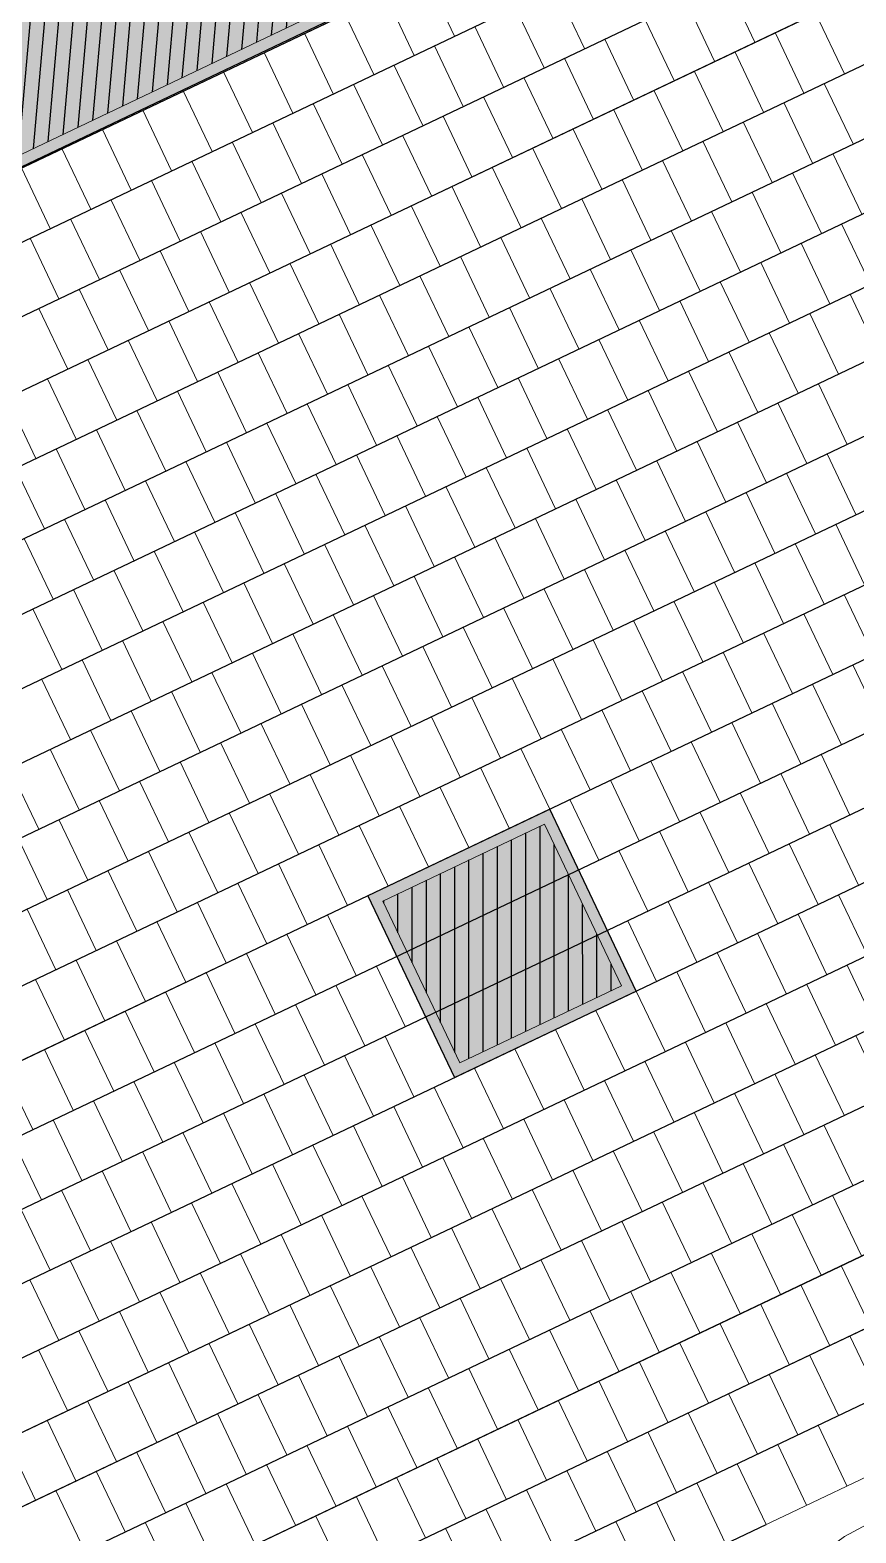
# Model space of a CAD drawing. Header units: metres. Extents: x 679599 to 680028, y 2748524 to 2748840.
# Drawn here: x 679795.01 to 679802.39, y 2748741.35 to 2748754.78 of the extents above; entities that cross this region are included whole.
import ezdxf

# ---------------------------------------------------------------- set-up
doc = ezdxf.new("R2010")
doc.units = ezdxf.units.M
doc.header["$LTSCALE"] = 5
doc.layers.add('00-AUX', color=2, linetype='Continuous', plot=False)
doc.layers.add('00-AUX Tree Pit', color=2, linetype='Continuous', plot=False)
for name, color, linetype, lineweight, plot in [('02-L-B-Barrier Curb', 210, 'Continuous', 5, False), ('02-L-B-Channel', 140, 'Continuous', 5, False), ('02-L-B-Curb', 11, 'Continuous', 5, False)]:
    doc.layers.add(name, color=color, linetype=linetype, lineweight=lineweight, plot=plot)
doc.layers.add('02-L-B-Flat Bar', color=181, linetype='Continuous', lineweight=5)
doc.layers.add('04-BK-Tree Pit', color=6, linetype='Continuous', lineweight=5)
for name, color, linetype, lineweight, true_color in [('02-L-Joints-Paviment_07_Precast Concrete Blocks 60X40', 7, 'Continuous', 5, 0x999999), ('03-TR-Pavement_07_Precast Concrete Blocks 20X10', 7, 'Continuous', 5, 0x999999), ('03-TR-Pavement_07_Precast Concrete Blocks 60X40', 7, 'Continuous', 5, 0x999999), ('03-TR-Pavement_07_Precast irregular Concrete Blocks', 7, 'Continuous', 5, 0xb3b3b3)]:
    doc.layers.add(name, color=color, linetype=linetype, lineweight=lineweight, true_color=true_color)
doc.layers.add('03-TR-Tree Pit_Green', color=46, linetype='Continuous')
doc.layers.add('03-TR-Tree Pit_White', color=7, linetype='Continuous', true_color=0xfcfcfc)

# ---------------------------------------------------------------- blocks, each defined once
blk = doc.blocks.new('Escocell Quadrat')
at = {"layer": '03-TR-Tree Pit_Green'}
h = blk.add_hatch(dxfattribs=at)
h.set_pattern_fill('ANSI31', color=256, scale=0.04, angle=19.5514)
h.set_pattern_definition([(64.551379247, (-1794786.01457, -2189831.7944), (-0.114677314033, 0.0545720958565), [])])
h.paths.add_polyline_path([(-1.159, 0.359), (-2.759, 0.359), (-2.759, -1.241), (-1.159, -1.241)])
at = {"layer": '03-TR-Tree Pit_White'}
h = blk.add_hatch(color=256, dxfattribs=at)
h.dxf.hatch_style = 1
h.paths.add_polyline_path([(-2.859, 0.459), (-1.059, 0.459), (-1.059, -1.341), (-2.859, -1.341)])
at = {"ltscale": 0.3}
blk.add_lwpolyline([(-2.759, -1.241), (-1.159, -1.241), (-1.159, 0.359), (-2.759, 0.359)], close=True, dxfattribs=at)
at = {"layer": '02-L-B-Curb', "ltscale": 0.3}
blk.add_lwpolyline([(-2.859, -1.341), (-1.059, -1.341), (-1.059, 0.459), (-2.859, 0.459)], close=True, dxfattribs=at)
blk = doc.blocks.new('Alcorque Parking 8m2')
at = {"layer": '03-TR-Tree Pit_Green', "ltscale": 0.3}
h = blk.add_hatch(dxfattribs=at)
h.set_pattern_fill('ANSI31', color=256, scale=0.04, angle=40)
h.set_pattern_definition([(85, (-679726.04474, -2748720.75428), (-0.1265167266577, 0.011068779329), [])])
h.paths.add_polyline_path([(-1.079, -0.384), (2.316, 1.231), (-0.189, 2.121)])
at = {"layer": '03-TR-Tree Pit_White'}
h = blk.add_hatch(color=256, dxfattribs=at)
h.dxf.hatch_style = 1
h.paths.add_polyline_path([(-1.254, -0.578), (2.577, 1.245), (-0.25, 2.249)])
at = {"layer": '02-L-B-Curb'}
blk.add_lwpolyline([(2.577, 1.245), (-0.25, 2.249), (-1.254, -0.578)], close=True, dxfattribs=at)
at = {"layer": '02-L-B-Curb', "color": 6}
blk.add_lwpolyline([(2.316, 1.231), (-0.189, 2.121), (-1.079, -0.384)], close=True, dxfattribs=at)
blk = doc.blocks.new('Piece Parking')
blk.add_wipeout([(-1.7, 0.2), (-1.7, -0.2), (0.7, -0.2), (0.7, 0.2)])
at = {"layer": '03-TR-Pavement_07_Precast irregular Concrete Blocks'}
h = blk.add_hatch(dxfattribs=at)
h.set_pattern_fill('ANSI31', color=256, scale=0.01, angle=135)
h.paths.add_polyline_path([(-1.7, 0.2), (0.7, 0.2), (0.7, -0.2), (-1.7, -0.2)])
blk.add_lwpolyline([(-1.7, 0.2), (0.7, 0.2), (0.7, -0.2), (-1.7, -0.2)], close=True)
at = {"layer": '02-L-Joints-Paviment_07_Precast Concrete Blocks 60X40'}
for points in [[(-1.1, 0.2), (-1.1, -0.2)], [(-0.5, 0.2), (-0.5, -0.2)], [(0.1, 0.2), (0.1, -0.2)]]:
    blk.add_lwpolyline(points, dxfattribs=at)
blk = doc.blocks.new('*U50')
at = {"rotation": 44.98941899152474}
blk.add_blockref('Piece Parking', (-0.199, -0.481), dxfattribs=at)
blk = doc.blocks.new('*U51')
at = {"layer": '02-L-B-Barrier Curb', "color": 0, "linetype": 'ByBlock', "lineweight": -2, "transparency": 16777216, "rotation": 25.44812282596097}
blk.add_blockref('*U50', (679794.038, 2748755.619), dxfattribs=at)

msp = doc.modelspace()

# ---------------------------------------------------------------- hatches: boundary and pattern name
at = {"layer": '03-TR-Pavement_07_Precast Concrete Blocks 20X10'}
h = msp.add_hatch(dxfattribs=at)
h.set_pattern_fill('ANSI31', color=256, scale=0.0315, angle=25.5)
h.set_pattern_definition([(70.5, (0, 0), (-0.094275932128, 0.033384858509), [])])
edge = h.paths.add_edge_path()
edge.add_line((679754.639, 2748741.428), (679756.438, 2748737.648))
edge.add_line((679756.438, 2748737.648), (679759.31, 2748736.613))
edge.add_line((679759.31, 2748736.613), (679763.155, 2748738.443))
edge.add_line((679763.155, 2748738.443), (679764.159, 2748741.27))
edge.add_line((679764.159, 2748741.27), (679766.986, 2748740.266))
edge.add_line((679766.986, 2748740.266), (679770.831, 2748742.096))
edge.add_line((679770.831, 2748742.096), (679771.835, 2748744.923))
edge.add_line((679771.835, 2748744.923), (679774.662, 2748743.919))
edge.add_line((679774.662, 2748743.919), (679778.507, 2748745.748))
edge.add_line((679778.507, 2748745.748), (679779.511, 2748748.576))
edge.add_line((679779.511, 2748748.576), (679782.338, 2748747.571))
edge.add_line((679782.338, 2748747.571), (679786.176, 2748749.398))
edge.add_line((679786.176, 2748749.398), (679787.186, 2748752.228))
edge.add_line((679787.186, 2748752.228), (679790.014, 2748751.224))
edge.add_line((679790.014, 2748751.224), (679793.857, 2748753.054))
edge.add_line((679793.857, 2748753.054), (679794.828, 2748755.786))
edge.add_line((679794.828, 2748755.786), (679794.862, 2748755.88))
edge.add_line((679794.862, 2748755.88), (679797.688, 2748754.876))
edge.add_line((679797.688, 2748754.876), (679801.533, 2748756.706))
edge.add_line((679801.533, 2748756.706), (679802.537, 2748759.533))
edge.add_line((679802.537, 2748759.533), (679805.364, 2748758.529))
edge.add_line((679805.364, 2748758.529), (679809.208, 2748760.358))
edge.add_line((679809.208, 2748760.358), (679810.212, 2748763.185))
edge.add_line((679810.212, 2748763.185), (679813.04, 2748762.181))
edge.add_line((679813.04, 2748762.181), (679816.883, 2748764.01))
edge.add_line((679816.883, 2748764.01), (679817.885, 2748766.836))
edge.add_line((679817.885, 2748766.836), (679820.714, 2748765.833))
edge.add_line((679820.714, 2748765.833), (679824.559, 2748767.663))
edge.add_line((679824.559, 2748767.663), (679825.563, 2748770.49))
edge.add_line((679825.563, 2748770.49), (679828.39, 2748769.486))
edge.add_line((679828.39, 2748769.486), (679832.234, 2748771.315))
edge.add_line((679832.234, 2748771.315), (679833.238, 2748774.142))
edge.add_line((679833.238, 2748774.142), (679836.062, 2748773.137))
edge.add_line((679836.062, 2748773.137), (679839.907, 2748774.967))
edge.add_line((679839.907, 2748774.967), (679840.952, 2748777.865))
edge.add_line((679840.952, 2748777.865), (679839.153, 2748781.645))
edge.add_line((679839.153, 2748781.645), (679754.643, 2748741.429))

# ---------------------------------------------------------------- linework, layer by layer
at = {"layer": '00-AUX'}
for points in [[(679670.326, 2748694.247), (679906.736, 2748806.746)], [(679670.403, 2748693.619), (679906.813, 2748806.118)], [(679670.841, 2748693.163), (679907.252, 2748805.663)], [(679670.919, 2748692.536), (679907.329, 2748805.035)], [(679671.357, 2748692.08), (679907.767, 2748804.579)], [(679671.434, 2748691.452), (679907.845, 2748803.951)], [(679671.873, 2748690.996), (679908.283, 2748803.495)], [(679671.95, 2748690.369), (679908.36, 2748802.868)], [(679675.639, 2748691.46), (679908.831, 2748802.427)], [(679680.412, 2748693.066), (679908.864, 2748801.779)], [(679684.823, 2748694.501), (679909.347, 2748801.344)], [(679689.235, 2748695.936), (679907.032, 2748799.578)], [(679694.007, 2748697.543), (679904.22, 2748797.575)], [(679698.419, 2748698.977), (679901.769, 2748795.744)], [(679703.192, 2748700.584), (679899.679, 2748794.085)], [(679707.603, 2748702.019), (679896.867, 2748792.083)], [(679712.015, 2748703.454), (679894.416, 2748790.252)], [(679716.787, 2748705.06), (679891.964, 2748788.421)], [(679721.199, 2748706.495), (679889.513, 2748786.59)], [(679725.61, 2748707.93), (679887.062, 2748784.759)], [(679730.383, 2748709.537), (679831.877, 2748757.834)], [(679734.794, 2748710.971), (679820.396, 2748751.706)], [(679739.567, 2748712.578), (679809.638, 2748745.922)], [(679743.979, 2748714.013), (679801.588, 2748741.427)]]:
    msp.add_lwpolyline(points, dxfattribs=at)
at = {"layer": '00-AUX Tree Pit'}
msp.add_lwpolyline([(679797.7, 2748754.871), (679794.873, 2748755.875), (679793.869, 2748753.048)], close=True, dxfattribs=at)
at = {"layer": '00-AUX Tree Pit', "ltscale": 0.3}
msp.add_lwpolyline([(679798.804, 2748745.418), (679800.429, 2748746.191), (679799.655, 2748747.817), (679798.03, 2748747.043)], close=True, dxfattribs=at)
at = {"layer": '02-L-B-Channel'}
msp.add_lwpolyline([(679799.868, 2748739.531), (679781.122, 2748725.68), (679781.281, 2748725.425), (679800.027, 2748739.276), (679802.456, 2748741.071), (679843.591, 2748763.126), (679843.41, 2748763.37), (679802.288, 2748741.32), (679799.868, 2748739.531)], close=True, dxfattribs=at)
at = {"layer": '02-L-B-Flat Bar'}
msp.add_lwpolyline([(679759.323, 2748736.609), (679839.921, 2748774.962)], dxfattribs=at)
at = {"layer": '02-L-Joints-Paviment_07_Precast Concrete Blocks 60X40'}
for points in [[(679798.548, 2748755.263), (679798.806, 2748754.722)], [(679801.231, 2748755.211), (679801.489, 2748754.669)], [(679798.187, 2748755.092), (679798.445, 2748754.55)], [(679799.709, 2748755.151), (679799.967, 2748754.61)], [(679799.348, 2748754.979), (679799.606, 2748754.438)], [(679800.87, 2748755.039), (679801.128, 2748754.497)], [(679802.031, 2748754.927), (679802.288, 2748754.385)], [(679797.826, 2748754.92), (679798.084, 2748754.378)], [(679798.987, 2748754.808), (679799.244, 2748754.266)], [(679800.509, 2748754.867), (679800.766, 2748754.326)], [(679797.465, 2748754.748), (679797.722, 2748754.206)], [(679800.147, 2748754.695), (679800.405, 2748754.154)], [(679801.669, 2748754.755), (679801.927, 2748754.213)], [(679797.103, 2748754.576), (679797.361, 2748754.034)], [(679798.625, 2748754.636), (679798.883, 2748754.094)], [(679799.786, 2748754.524), (679800.044, 2748753.982)], [(679801.308, 2748754.583), (679801.566, 2748754.042)], [(679796.742, 2748754.404), (679797, 2748753.862)], [(679798.264, 2748754.464), (679798.522, 2748753.922)], [(679800.947, 2748754.411), (679801.205, 2748753.87)], [(679797.903, 2748754.292), (679798.161, 2748753.75)], [(679799.425, 2748754.352), (679799.683, 2748753.81)], [(679802.108, 2748754.299), (679802.366, 2748753.758)], [(679796.381, 2748754.232), (679796.639, 2748753.69)], [(679797.542, 2748754.12), (679797.8, 2748753.578)], [(679799.064, 2748754.18), (679799.322, 2748753.638)], [(679800.586, 2748754.24), (679800.844, 2748753.698)], [(679801.747, 2748754.128), (679802.004, 2748753.586)], [(679796.02, 2748754.06), (679796.278, 2748753.518)], [(679798.703, 2748754.008), (679798.96, 2748753.466)], [(679800.225, 2748754.068), (679800.482, 2748753.526)], [(679795.659, 2748753.888), (679795.917, 2748753.347)], [(679797.181, 2748753.948), (679797.438, 2748753.406)], [(679799.863, 2748753.896), (679800.121, 2748753.354)], [(679801.385, 2748753.956), (679801.643, 2748753.414)], [(679795.298, 2748753.717), (679795.555, 2748753.175)], [(679796.819, 2748753.776), (679797.077, 2748753.235)], [(679798.341, 2748753.836), (679798.599, 2748753.294)], [(679799.502, 2748753.724), (679799.76, 2748753.182)], [(679801.024, 2748753.784), (679801.282, 2748753.242)], [(679796.458, 2748753.604), (679796.716, 2748753.063)], [(679797.98, 2748753.664), (679798.238, 2748753.122)], [(679800.663, 2748753.612), (679800.921, 2748753.07)], [(679802.185, 2748753.672), (679802.443, 2748753.13)], [(679794.936, 2748753.545), (679795.194, 2748753.003)], [(679797.619, 2748753.492), (679797.877, 2748752.951)], [(679799.141, 2748753.552), (679799.399, 2748753.01)], [(679801.824, 2748753.5), (679802.082, 2748752.958)], [(679796.097, 2748753.433), (679796.355, 2748752.891)], [(679797.258, 2748753.32), (679797.516, 2748752.779)], [(679798.78, 2748753.38), (679799.038, 2748752.838)], [(679800.302, 2748753.44), (679800.56, 2748752.898)], [(679801.463, 2748753.328), (679801.72, 2748752.786)], [(679795.736, 2748753.261), (679795.994, 2748752.719)], [(679798.419, 2748753.208), (679798.677, 2748752.667)], [(679799.941, 2748753.268), (679800.198, 2748752.726)], [(679795.375, 2748753.089), (679795.633, 2748752.547)], [(679796.897, 2748753.149), (679797.155, 2748752.607)], [(679799.579, 2748753.096), (679799.837, 2748752.554)], [(679801.101, 2748753.156), (679801.359, 2748752.614)], [(679795.014, 2748752.917), (679795.271, 2748752.375)], [(679796.536, 2748752.977), (679796.793, 2748752.435)], [(679798.057, 2748753.036), (679798.315, 2748752.495)], [(679799.218, 2748752.924), (679799.476, 2748752.383)], [(679800.74, 2748752.984), (679800.998, 2748752.442)], [(679802.262, 2748753.044), (679802.52, 2748752.502)], [(679796.174, 2748752.805), (679796.432, 2748752.263)], [(679797.696, 2748752.865), (679797.954, 2748752.323)], [(679800.379, 2748752.812), (679800.637, 2748752.271)], [(679801.901, 2748752.872), (679802.159, 2748752.33)], [(679797.335, 2748752.693), (679797.593, 2748752.151)], [(679798.857, 2748752.753), (679799.115, 2748752.211)], [(679801.54, 2748752.7), (679801.798, 2748752.158)], [(679795.813, 2748752.633), (679796.071, 2748752.091)], [(679796.974, 2748752.521), (679797.232, 2748751.979)], [(679798.496, 2748752.581), (679798.754, 2748752.039)], [(679800.018, 2748752.64), (679800.276, 2748752.099)], [(679801.179, 2748752.528), (679801.436, 2748751.987)], [(679795.452, 2748752.461), (679795.71, 2748751.919)], [(679798.135, 2748752.409), (679798.393, 2748751.867)], [(679799.657, 2748752.469), (679799.915, 2748751.927)], [(679802.339, 2748752.416), (679802.597, 2748751.874)], [(679795.091, 2748752.289), (679795.349, 2748751.747)], [(679796.613, 2748752.349), (679796.871, 2748751.807)], [(679799.296, 2748752.297), (679799.553, 2748751.755)], [(679800.817, 2748752.356), (679801.075, 2748751.815)], [(679801.978, 2748752.244), (679802.236, 2748751.703)], [(679796.252, 2748752.177), (679796.509, 2748751.635)], [(679797.774, 2748752.237), (679798.031, 2748751.695)], [(679798.934, 2748752.125), (679799.192, 2748751.583)], [(679800.456, 2748752.185), (679800.714, 2748751.643)], [(679795.89, 2748752.005), (679796.148, 2748751.463)], [(679797.412, 2748752.065), (679797.67, 2748751.523)], [(679800.095, 2748752.013), (679800.353, 2748751.471)], [(679801.617, 2748752.072), (679801.875, 2748751.531)], [(679797.051, 2748751.893), (679797.309, 2748751.351)], [(679798.573, 2748751.953), (679798.831, 2748751.411)], [(679799.734, 2748751.841), (679799.992, 2748751.299)], [(679801.256, 2748751.901), (679801.514, 2748751.359)], [(679795.529, 2748751.833), (679795.787, 2748751.292)], [(679796.69, 2748751.721), (679796.948, 2748751.179)], [(679798.212, 2748751.781), (679798.47, 2748751.239)], [(679800.895, 2748751.729), (679801.153, 2748751.187)], [(679795.168, 2748751.661), (679795.426, 2748751.12)], [(679797.851, 2748751.609), (679798.109, 2748751.067)], [(679799.373, 2748751.669), (679799.631, 2748751.127)], [(679802.056, 2748751.617), (679802.313, 2748751.075)], [(679794.807, 2748751.49), (679795.065, 2748750.948)], [(679796.329, 2748751.549), (679796.587, 2748751.008)], [(679797.49, 2748751.437), (679797.747, 2748750.895)], [(679799.012, 2748751.497), (679799.269, 2748750.955)], [(679800.534, 2748751.557), (679800.791, 2748751.015)], [(679801.694, 2748751.445), (679801.952, 2748750.903)], [(679795.968, 2748751.377), (679796.225, 2748750.836)], [(679798.65, 2748751.325), (679798.908, 2748750.783)], [(679800.172, 2748751.385), (679800.43, 2748750.843)], [(679795.606, 2748751.206), (679795.864, 2748750.664)], [(679797.128, 2748751.265), (679797.386, 2748750.724)], [(679799.811, 2748751.213), (679800.069, 2748750.671)], [(679801.333, 2748751.273), (679801.591, 2748750.731)], [(679795.245, 2748751.034), (679795.503, 2748750.492)], [(679796.767, 2748751.094), (679797.025, 2748750.552)], [(679798.289, 2748751.153), (679798.547, 2748750.612)], [(679799.45, 2748751.041), (679799.708, 2748750.499)], [(679800.972, 2748751.101), (679801.23, 2748750.559)], [(679796.406, 2748750.922), (679796.664, 2748750.38)], [(679797.928, 2748750.981), (679798.186, 2748750.44)], [(679800.611, 2748750.929), (679800.869, 2748750.387)], [(679802.133, 2748750.989), (679802.391, 2748750.447)], [(679794.884, 2748750.862), (679795.142, 2748750.32)], [(679797.567, 2748750.81), (679797.825, 2748750.268)], [(679799.089, 2748750.869), (679799.347, 2748750.328)], [(679801.772, 2748750.817), (679802.029, 2748750.275)], [(679796.045, 2748750.75), (679796.303, 2748750.208)], [(679797.206, 2748750.638), (679797.463, 2748750.096)], [(679798.728, 2748750.697), (679798.985, 2748750.156)], [(679800.25, 2748750.757), (679800.507, 2748750.215)], [(679801.41, 2748750.645), (679801.668, 2748750.103)], [(679795.684, 2748750.578), (679795.941, 2748750.036)], [(679798.366, 2748750.526), (679798.624, 2748749.984)], [(679799.888, 2748750.585), (679800.146, 2748750.044)], [(679795.322, 2748750.406), (679795.58, 2748749.864)], [(679796.844, 2748750.466), (679797.102, 2748749.924)], [(679799.527, 2748750.413), (679799.785, 2748749.872)], [(679801.049, 2748750.473), (679801.307, 2748749.932)], [(679802.21, 2748750.361), (679802.468, 2748749.819)], [(679794.961, 2748750.234), (679795.219, 2748749.692)], [(679796.483, 2748750.294), (679796.741, 2748749.752)], [(679798.005, 2748750.354), (679798.263, 2748749.812)], [(679799.166, 2748750.242), (679799.424, 2748749.7)], [(679800.688, 2748750.301), (679800.946, 2748749.76)], [(679796.122, 2748750.122), (679796.38, 2748749.58)], [(679797.644, 2748750.182), (679797.902, 2748749.64)], [(679800.327, 2748750.13), (679800.585, 2748749.588)], [(679801.849, 2748750.189), (679802.107, 2748749.648)], [(679797.283, 2748750.01), (679797.541, 2748749.468)], [(679798.805, 2748750.07), (679799.063, 2748749.528)], [(679799.966, 2748749.958), (679800.223, 2748749.416)], [(679801.488, 2748750.017), (679801.745, 2748749.476)], [(679795.761, 2748749.95), (679796.019, 2748749.408)], [(679796.922, 2748749.838), (679797.179, 2748749.296)], [(679798.444, 2748749.898), (679798.701, 2748749.356)], [(679801.126, 2748749.846), (679801.384, 2748749.304)], [(679795.4, 2748749.778), (679795.657, 2748749.237)], [(679798.082, 2748749.726), (679798.34, 2748749.184)], [(679799.604, 2748749.786), (679799.862, 2748749.244)], [(679802.287, 2748749.733), (679802.545, 2748749.192)], [(679795.038, 2748749.606), (679795.296, 2748749.065)], [(679796.56, 2748749.666), (679796.818, 2748749.124)], [(679797.721, 2748749.554), (679797.979, 2748749.012)], [(679799.243, 2748749.614), (679799.501, 2748749.072)], [(679800.765, 2748749.674), (679801.023, 2748749.132)], [(679801.926, 2748749.562), (679802.184, 2748749.02)], [(679796.199, 2748749.494), (679796.457, 2748748.953)], [(679798.882, 2748749.442), (679799.14, 2748748.9)], [(679800.404, 2748749.502), (679800.662, 2748748.96)], [(679795.838, 2748749.322), (679796.096, 2748748.781)], [(679797.36, 2748749.382), (679797.618, 2748748.84)], [(679800.043, 2748749.33), (679800.301, 2748748.788)], [(679801.565, 2748749.39), (679801.823, 2748748.848)], [(679796.999, 2748749.21), (679797.257, 2748748.669)], [(679798.521, 2748749.27), (679798.779, 2748748.728)], [(679799.682, 2748749.158), (679799.939, 2748748.616)], [(679801.204, 2748749.218), (679801.461, 2748748.676)], [(679795.477, 2748749.151), (679795.735, 2748748.609)], [(679796.638, 2748749.038), (679796.895, 2748748.497)], [(679798.16, 2748749.098), (679798.417, 2748748.556)], [(679800.842, 2748749.046), (679801.1, 2748748.504)], [(679802.364, 2748749.106), (679802.622, 2748748.564)], [(679795.116, 2748748.979), (679795.373, 2748748.437)], [(679797.798, 2748748.926), (679798.056, 2748748.385)], [(679799.32, 2748748.986), (679799.578, 2748748.444)], [(679802.003, 2748748.934), (679802.261, 2748748.392)], [(679796.276, 2748748.867), (679796.534, 2748748.325)], [(679797.437, 2748748.755), (679797.695, 2748748.213)], [(679798.959, 2748748.814), (679799.217, 2748748.273)], [(679800.481, 2748748.874), (679800.739, 2748748.332)], [(679801.642, 2748748.762), (679801.9, 2748748.22)], [(679795.915, 2748748.695), (679796.173, 2748748.153)], [(679798.598, 2748748.642), (679798.856, 2748748.101)], [(679800.12, 2748748.702), (679800.378, 2748748.16)], [(679795.554, 2748748.523), (679795.812, 2748747.981)], [(679797.076, 2748748.583), (679797.334, 2748748.041)], [(679799.759, 2748748.53), (679800.017, 2748747.989)], [(679801.281, 2748748.59), (679801.539, 2748748.048)], [(679795.193, 2748748.351), (679795.451, 2748747.809)], [(679796.715, 2748748.411), (679796.973, 2748747.869)], [(679798.237, 2748748.471), (679798.495, 2748747.929)], [(679799.398, 2748748.358), (679799.655, 2748747.817)], [(679800.92, 2748748.418), (679801.177, 2748747.876)], [(679796.354, 2748748.239), (679796.611, 2748747.697)], [(679797.876, 2748748.299), (679798.133, 2748747.757)], [(679800.558, 2748748.246), (679800.816, 2748747.705)], [(679802.08, 2748748.306), (679802.338, 2748747.764)], [(679794.832, 2748748.179), (679795.09, 2748747.637)], [(679797.514, 2748748.127), (679797.772, 2748747.585)], [(679799.036, 2748748.187), (679799.294, 2748747.645)], [(679801.719, 2748748.134), (679801.977, 2748747.592)], [(679795.992, 2748748.067), (679796.25, 2748747.525)], [(679797.153, 2748747.955), (679797.411, 2748747.413)], [(679798.675, 2748748.015), (679798.933, 2748747.473)], [(679800.197, 2748748.074), (679800.455, 2748747.533)], [(679801.358, 2748747.962), (679801.616, 2748747.421)], [(679795.631, 2748747.895), (679795.889, 2748747.353)], [(679798.314, 2748747.843), (679798.572, 2748747.301)], [(679799.836, 2748747.903), (679800.094, 2748747.361)], [(679795.27, 2748747.723), (679795.528, 2748747.181)], [(679796.792, 2748747.783), (679797.05, 2748747.241)], [(679800.997, 2748747.791), (679801.255, 2748747.249)], [(679802.158, 2748747.678), (679802.415, 2748747.137)], [(679794.909, 2748747.551), (679795.167, 2748747.01)], [(679796.431, 2748747.611), (679796.689, 2748747.069)], [(679797.953, 2748747.671), (679798.211, 2748747.129)], [(679800.636, 2748747.619), (679800.893, 2748747.077)], [(679796.07, 2748747.439), (679796.328, 2748746.898)], [(679797.592, 2748747.499), (679797.85, 2748746.957)], [(679800.274, 2748747.447), (679800.532, 2748746.905)], [(679801.796, 2748747.507), (679802.054, 2748746.965)], [(679797.231, 2748747.327), (679797.488, 2748746.785)], [(679801.435, 2748747.335), (679801.693, 2748746.793)], [(679795.709, 2748747.267), (679795.966, 2748746.726)], [(679796.869, 2748747.155), (679797.127, 2748746.614)], [(679801.074, 2748747.163), (679801.332, 2748746.621)], [(679795.347, 2748747.096), (679795.605, 2748746.554)], [(679802.235, 2748747.051), (679802.493, 2748746.509)], [(679794.986, 2748746.924), (679795.244, 2748746.382)], [(679796.508, 2748746.983), (679796.766, 2748746.442)], [(679797.669, 2748746.871), (679797.927, 2748746.33)], [(679800.713, 2748746.991), (679800.971, 2748746.449)], [(679801.874, 2748746.879), (679802.131, 2748746.337)], [(679796.147, 2748746.812), (679796.405, 2748746.27)], [(679800.352, 2748746.819), (679800.61, 2748746.277)], [(679795.786, 2748746.64), (679796.044, 2748746.098)], [(679797.308, 2748746.699), (679797.566, 2748746.158)], [(679801.512, 2748746.707), (679801.77, 2748746.165)], [(679795.425, 2748746.468), (679795.682, 2748745.926)], [(679796.947, 2748746.528), (679797.204, 2748745.986)], [(679801.151, 2748746.535), (679801.409, 2748745.993)], [(679796.585, 2748746.356), (679796.843, 2748745.814)], [(679798.107, 2748746.415), (679798.365, 2748745.874)], [(679800.79, 2748746.363), (679801.048, 2748745.821)], [(679802.312, 2748746.423), (679802.57, 2748745.881)], [(679795.063, 2748746.296), (679795.321, 2748745.754)], [(679797.746, 2748746.244), (679798.004, 2748745.702)], [(679801.951, 2748746.251), (679802.209, 2748745.709)], [(679796.224, 2748746.184), (679796.482, 2748745.642)], [(679797.385, 2748746.072), (679797.643, 2748745.53)], [(679800.429, 2748746.191), (679800.687, 2748745.65)], [(679801.59, 2748746.079), (679801.848, 2748745.537)], [(679795.863, 2748746.012), (679796.121, 2748745.47)], [(679800.068, 2748746.019), (679800.326, 2748745.478)], [(679795.502, 2748745.84), (679795.76, 2748745.298)], [(679797.024, 2748745.9), (679797.282, 2748745.358)], [(679799.707, 2748745.848), (679799.964, 2748745.306)], [(679801.229, 2748745.907), (679801.486, 2748745.366)], [(679802.389, 2748745.795), (679802.647, 2748745.253)], [(679795.141, 2748745.668), (679795.398, 2748745.126)], [(679796.663, 2748745.728), (679796.92, 2748745.186)], [(679798.185, 2748745.788), (679798.442, 2748745.246)], [(679799.345, 2748745.676), (679799.603, 2748745.134)], [(679800.867, 2748745.735), (679801.125, 2748745.194)], [(679796.301, 2748745.556), (679796.559, 2748745.014)], [(679797.823, 2748745.616), (679798.081, 2748745.074)], [(679800.506, 2748745.564), (679800.764, 2748745.022)], [(679802.028, 2748745.623), (679802.286, 2748745.082)], [(679794.779, 2748745.496), (679795.037, 2748744.955)], [(679797.462, 2748745.444), (679797.72, 2748744.902)], [(679798.984, 2748745.504), (679799.242, 2748744.962)], [(679800.145, 2748745.392), (679800.403, 2748744.85)], [(679801.667, 2748745.451), (679801.925, 2748744.91)], [(679795.94, 2748745.384), (679796.198, 2748744.842)], [(679797.101, 2748745.272), (679797.359, 2748744.73)], [(679798.623, 2748745.332), (679798.881, 2748744.79)], [(679801.306, 2748745.28), (679801.564, 2748744.738)], [(679795.579, 2748745.212), (679795.837, 2748744.671)], [(679798.262, 2748745.16), (679798.52, 2748744.618)], [(679799.784, 2748745.22), (679800.042, 2748744.678)], [(679795.218, 2748745.04), (679795.476, 2748744.499)], [(679796.74, 2748745.1), (679796.998, 2748744.558)], [(679799.423, 2748745.048), (679799.68, 2748744.506)], [(679800.945, 2748745.108), (679801.202, 2748744.566)], [(679802.105, 2748744.996), (679802.363, 2748744.454)], [(679794.857, 2748744.869), (679795.114, 2748744.327)], [(679796.379, 2748744.928), (679796.636, 2748744.387)], [(679797.901, 2748744.988), (679798.158, 2748744.446)], [(679799.061, 2748744.876), (679799.319, 2748744.334)], [(679800.583, 2748744.936), (679800.841, 2748744.394)], [(679796.017, 2748744.757), (679796.275, 2748744.215)], [(679797.539, 2748744.816), (679797.797, 2748744.275)], [(679800.222, 2748744.764), (679800.48, 2748744.222)], [(679801.744, 2748744.824), (679802.002, 2748744.282)], [(679797.178, 2748744.644), (679797.436, 2748744.103)], [(679798.7, 2748744.704), (679798.958, 2748744.162)], [(679799.861, 2748744.592), (679800.119, 2748744.05)], [(679801.383, 2748744.652), (679801.641, 2748744.11)], [(679795.656, 2748744.585), (679795.914, 2748744.043)], [(679796.817, 2748744.473), (679797.075, 2748743.931)], [(679798.339, 2748744.532), (679798.597, 2748743.991)], [(679801.022, 2748744.48), (679801.28, 2748743.938)], [(679795.295, 2748744.413), (679795.553, 2748743.871)], [(679797.978, 2748744.36), (679798.236, 2748743.819)], [(679799.5, 2748744.42), (679799.758, 2748743.878)], [(679802.183, 2748744.368), (679802.44, 2748743.826)], [(679794.934, 2748744.241), (679795.192, 2748743.699)], [(679796.456, 2748744.301), (679796.714, 2748743.759)], [(679797.617, 2748744.189), (679797.874, 2748743.647)], [(679799.139, 2748744.248), (679799.396, 2748743.707)], [(679800.661, 2748744.308), (679800.918, 2748743.766)], [(679801.821, 2748744.196), (679802.079, 2748743.654)], [(679796.095, 2748744.129), (679796.352, 2748743.587)], [(679798.777, 2748744.076), (679799.035, 2748743.535)], [(679800.299, 2748744.136), (679800.557, 2748743.594)], [(679795.733, 2748743.957), (679795.991, 2748743.415)], [(679797.255, 2748744.017), (679797.513, 2748743.475)], [(679799.938, 2748743.964), (679800.196, 2748743.423)], [(679801.46, 2748744.024), (679801.718, 2748743.482)], [(679795.372, 2748743.785), (679795.63, 2748743.243)], [(679796.894, 2748743.845), (679797.152, 2748743.303)], [(679798.416, 2748743.905), (679798.674, 2748743.363)], [(679799.577, 2748743.793), (679799.835, 2748743.251)], [(679801.099, 2748743.852), (679801.357, 2748743.311)], [(679796.533, 2748743.673), (679796.791, 2748743.131)], [(679798.055, 2748743.733), (679798.313, 2748743.191)], [(679800.738, 2748743.68), (679800.996, 2748743.139)], [(679802.26, 2748743.74), (679802.518, 2748743.198)], [(679795.011, 2748743.613), (679795.269, 2748743.071)], [(679797.694, 2748743.561), (679797.952, 2748743.019)], [(679799.216, 2748743.621), (679799.474, 2748743.079)], [(679801.899, 2748743.568), (679802.156, 2748743.027)], [(679796.172, 2748743.501), (679796.43, 2748742.959)], [(679797.333, 2748743.389), (679797.59, 2748742.847)], [(679798.855, 2748743.449), (679799.112, 2748742.907)], [(679800.377, 2748743.509), (679800.634, 2748742.967)], [(679801.537, 2748743.396), (679801.795, 2748742.855)], [(679795.811, 2748743.329), (679796.068, 2748742.787)], [(679798.493, 2748743.277), (679798.751, 2748742.735)], [(679800.015, 2748743.337), (679800.273, 2748742.795)], [(679795.449, 2748743.157), (679795.707, 2748742.616)], [(679796.971, 2748743.217), (679797.229, 2748742.675)], [(679799.654, 2748743.165), (679799.912, 2748742.623)], [(679801.176, 2748743.225), (679801.434, 2748742.683)], [(679802.337, 2748743.112), (679802.595, 2748742.571)], [(679795.088, 2748742.985), (679795.346, 2748742.444)], [(679796.61, 2748743.045), (679796.868, 2748742.503)], [(679798.132, 2748743.105), (679798.39, 2748742.563)], [(679799.293, 2748742.993), (679799.551, 2748742.451)], [(679800.815, 2748743.053), (679801.073, 2748742.511)], [(679796.249, 2748742.873), (679796.507, 2748742.332)], [(679797.771, 2748742.933), (679798.029, 2748742.391)], [(679800.454, 2748742.881), (679800.712, 2748742.339)], [(679801.976, 2748742.941), (679802.234, 2748742.399)], [(679797.41, 2748742.761), (679797.668, 2748742.219)], [(679798.932, 2748742.821), (679799.19, 2748742.279)], [(679800.093, 2748742.709), (679800.35, 2748742.167)], [(679801.615, 2748742.769), (679801.872, 2748742.227)], [(679795.888, 2748742.701), (679796.146, 2748742.16)], [(679797.049, 2748742.589), (679797.306, 2748742.048)], [(679798.571, 2748742.649), (679798.828, 2748742.107)], [(679801.253, 2748742.597), (679801.511, 2748742.055)], [(679795.527, 2748742.53), (679795.785, 2748741.988)], [(679798.209, 2748742.477), (679798.467, 2748741.935)], [(679799.731, 2748742.537), (679799.989, 2748741.995)], [(679795.166, 2748742.358), (679795.423, 2748741.816)], [(679796.687, 2748742.417), (679796.945, 2748741.876)], [(679797.848, 2748742.305), (679798.106, 2748741.764)], [(679799.37, 2748742.365), (679799.628, 2748741.823)], [(679800.892, 2748742.425), (679801.15, 2748741.883)], [(679802.053, 2748742.313), (679802.311, 2748741.771)], [(679794.804, 2748742.186), (679795.062, 2748741.644)], [(679796.326, 2748742.246), (679796.584, 2748741.704)], [(679799.009, 2748742.193), (679799.267, 2748741.652)], [(679800.531, 2748742.253), (679800.789, 2748741.711)], [(679795.965, 2748742.074), (679796.223, 2748741.532)], [(679797.487, 2748742.134), (679797.745, 2748741.592)], [(679800.17, 2748742.081), (679800.428, 2748741.539)], [(679801.692, 2748742.141), (679801.95, 2748741.599)], [(679795.604, 2748741.902), (679795.862, 2748741.36)], [(679797.126, 2748741.962), (679797.384, 2748741.42)], [(679798.648, 2748742.021), (679798.906, 2748741.48)], [(679799.809, 2748741.909), (679800.066, 2748741.368)], [(679801.331, 2748741.969), (679801.588, 2748741.427)], [(679796.765, 2748741.79), (679797.023, 2748741.248)], [(679798.287, 2748741.85), (679798.545, 2748741.308)], [(679800.969, 2748741.797), (679801.227, 2748741.255)], [(679795.243, 2748741.73), (679795.501, 2748741.188)], [(679797.925, 2748741.678), (679798.183, 2748741.136)], [(679799.447, 2748741.737), (679799.705, 2748741.196)], [(679796.404, 2748741.618), (679796.661, 2748741.076)], [(679797.564, 2748741.506), (679797.822, 2748740.964)], [(679799.086, 2748741.566), (679799.344, 2748741.024)], [(679800.608, 2748741.625), (679800.866, 2748741.084)], [(679796.042, 2748741.446), (679796.3, 2748740.904)], [(679798.725, 2748741.394), (679798.983, 2748740.852)], [(679800.247, 2748741.453), (679800.505, 2748740.912)]]:
    msp.add_lwpolyline(points, dxfattribs=at)
at = {"layer": '03-TR-Pavement_07_Precast Concrete Blocks 60X40'}
for p, q in [((679602.439, 2748661.942), (679961.734, 2748832.918)), ((679602.698, 2748661.401), (679961.992, 2748832.376)), ((679602.956, 2748660.859), (679962.25, 2748831.835)), ((679603.215, 2748660.318), (679962.509, 2748831.293)), ((679603.474, 2748659.776), (679962.768, 2748830.752)), ((679603.732, 2748659.235), (679963.026, 2748830.21)), ((679733.636, 2748720.387), (679963.285, 2748829.669)), ((679733.894, 2748719.845), (679963.543, 2748829.127)), ((679723.497, 2748714.233), (679963.802, 2748828.586)), ((679723.755, 2748713.692), (679904.349, 2748799.63)), ((679713.899, 2748708.337), (679904.607, 2748799.088)), ((679748.675, 2748720.899), (679897.138, 2748791.547)), ((679712.479, 2748703.01), (679894.644, 2748789.696)), ((679717.042, 2748704.517), (679892.149, 2748787.844)), ((679736.988, 2748713.344), (679889.655, 2748785.993)), ((679761.265, 2748724.232), (679887.16, 2748784.141)), ((679714.157, 2748707.795), (679851.409, 2748773.109)), ((679765.574, 2748729.605), (679837.09, 2748763.637)), ((679791.89, 2748744.121), (679820.963, 2748757.956)), ((679799.913, 2748747.275), (679821.22, 2748757.414)), ((679761.523, 2748723.69), (679831.614, 2748757.044)), ((679800.171, 2748746.733), (679821.478, 2748756.872)), ((679746.249, 2748715.758), (679820.602, 2748751.14)), ((679792.148, 2748743.58), (679798.288, 2748746.501)), ((679792.406, 2748743.038), (679798.546, 2748745.96)), ((679746.507, 2748715.216), (679809.59, 2748745.235))]:
    msp.add_line(p, q, dxfattribs=at)

# ---------------------------------------------------------------- block references
at = {"layer": '04-BK-Tree Pit'}
msp.add_blockref('Alcorque Parking 8m2', (679795.123, 2748753.626), dxfattribs=at)
at = {"layer": '04-BK-Tree Pit', "rotation": 25.44862075299672}
msp.add_blockref('Escocell Quadrat', (679800.809, 2748747.857), dxfattribs=at)

# ---------------------------------------------------------------- next in the draw order: block references
at = {"layer": '02-L-B-Barrier Curb'}
msp.add_blockref('*U51', (0, 0), dxfattribs=at)

doc.saveas('drawing.dxf')
